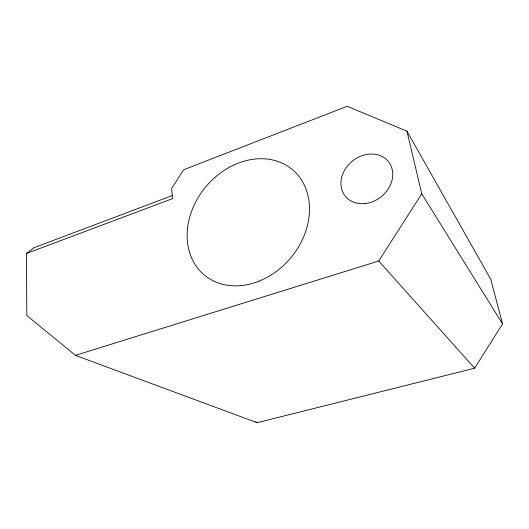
<?xml version="1.0" encoding="UTF-8"?>
<svg xmlns="http://www.w3.org/2000/svg" width="529" height="529" viewBox="0 0 529 529"><rect width="100%" height="100%" fill="white"/><g stroke="black" fill="none" stroke-linecap="round" stroke-linejoin="round"><path stroke-width="0.79" d="M474.625 368.197L502.55 323.927L490.773 279.292L406.933 131.192L347.203 106.296L183.669 169.736L171.608 188.509L172.527 198.639L26.45 253.484L26.82 315.489L75.409 355.356L257.107 422.704L474.625 368.197L378.718 261.015L75.409 355.356M378.718 261.015L421.752 193.786L406.933 131.192M26.45 253.484L33.955 247.731L172.494 195.492M255.785 421.725L257.107 422.704M421.752 193.786L502.55 323.927M258.979 281.19A68.684 55.373 -50.2 0 0 295.142 172.117A68.684 55.373 -50.2 0 0 190.81 213.544A68.684 55.373 -50.2 0 0 258.979 281.19M365.301 203.533A27.647 22.912 -38.5 0 0 390.025 163.904A27.647 22.912 -38.5 0 0 345.212 169.161A27.647 22.912 -38.5 0 0 365.301 203.533"/></g></svg>
